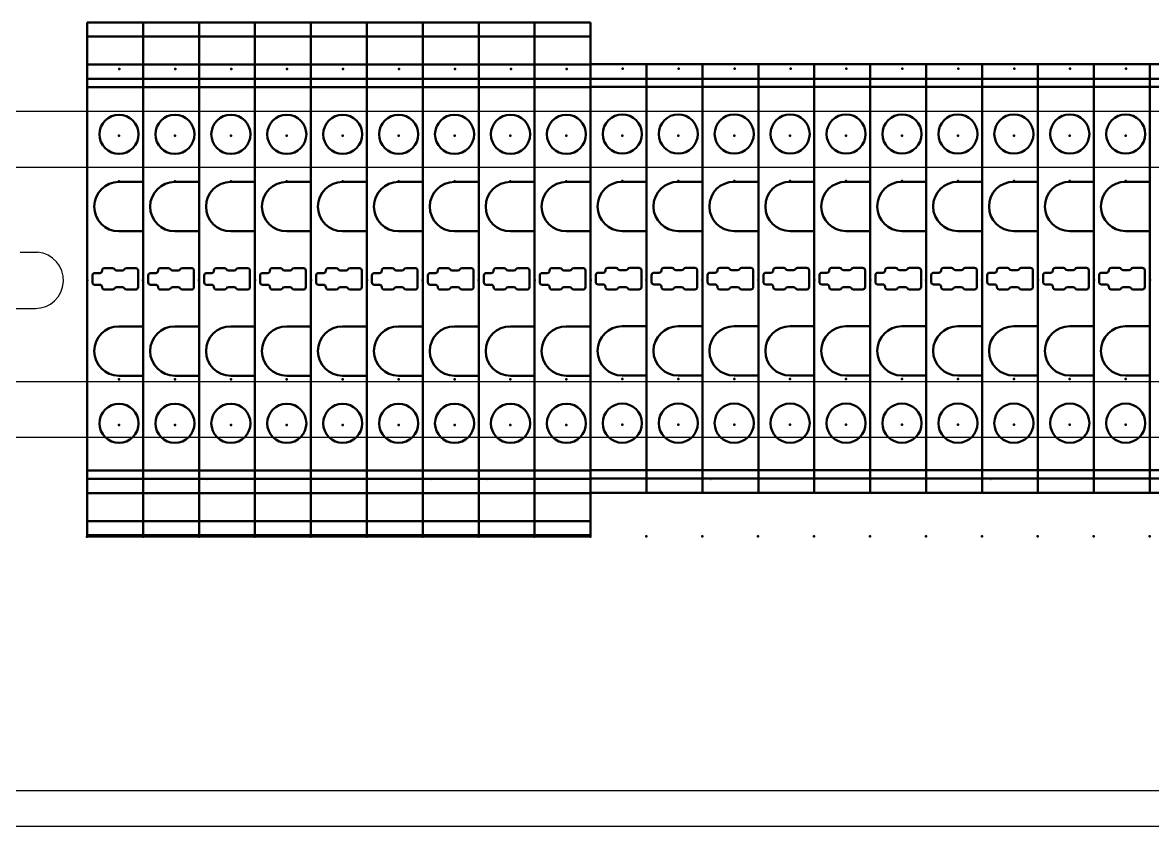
# Model space of a CAD drawing. Header units: millimetres. Extents: x -72 to 2978, y -1067 to 2817.
# Drawn here: x 1978.9 to 2100.1, y 1790.1 to 1876.3 of the extents above; entities that cross this region are included whole.
import ezdxf

# ---------------------------------------------------------------- set-up
doc = ezdxf.new("R2010")
doc.units = ezdxf.units.MM
doc.linetypes.add('Dashed', pattern=[2, 1, -1])
for name, color, linetype, lineweight in [('2d ConnectionPoints', 7, 'Continuous', 50), ('AM_0', 7, 'Continuous', 50), ('AM_4', 3, 'Continuous', 25), ('AM_9', 6, 'Dashed', 25)]:
    doc.layers.add(name, color=color, linetype=linetype, lineweight=lineweight)

msp = doc.modelspace()

# ---------------------------------------------------------------- linework, layer by layer
at = {"color": 6, "linetype": 'ByBlock'}
for p, q in [((1974.38, 1866.83), (2212.33, 1866.83)), ((1974.38, 1860.83), (2212.36, 1860.83)), ((1978.64, 1851.7), (1980.52, 1851.7)), ((1977.25, 1845.67), (1980.3, 1845.67)), ((1974.38, 1837.83), (2212.36, 1837.83)), ((2212.36, 1831.83), (1974.38, 1831.83))]:
    msp.add_line(p, q, dxfattribs=at)
at = {"color": 30, "true_color": 0xf8991e}
msp.add_line((2214.07, 1793.89), (1926.65, 1793.89), dxfattribs=at)
msp.add_line((2221.35, 1790.08), (1912.36, 1790.08))
at = {"color": 6, "linetype": 'ByBlock'}
msp.add_arc((1980.27, 1848.69), 3.02, 269.4277, 85.4019, dxfattribs=at)
at = {"layer": '2d ConnectionPoints'}
for p in [(1989.29, 1871.38), (1989.29, 1871.38), (1995.29, 1871.38), (1995.29, 1871.38), (2001.29, 1871.38), (2001.29, 1871.38), (2007.29, 1871.38), (2007.29, 1871.38), (2019.29, 1871.38), (2019.29, 1871.38), (2025.29, 1871.38), (2025.29, 1871.38), (2031.29, 1871.38), (2031.29, 1871.38), (2043.29, 1871.41), (2043.29, 1871.41), (2049.29, 1871.41), (2049.29, 1871.41), (2055.29, 1871.41), (2055.29, 1871.41), (2061.29, 1871.41), (2061.29, 1871.41), (2067.29, 1871.41), (2067.29, 1871.41), (2073.29, 1871.41), (2073.29, 1871.41), (2079.29, 1871.41), (2079.29, 1871.41), (2085.29, 1871.41), (2085.29, 1871.41), (2091.29, 1871.41), (2091.29, 1871.41), (2097.29, 1871.41), (2097.29, 1871.41), (1989.25, 1864.2), (1989.25, 1864.2), (1995.25, 1864.2), (1995.25, 1864.2), (2001.25, 1864.2), (2001.25, 1864.2), (2007.25, 1864.2), (2007.25, 1864.2), (2019.25, 1864.2), (2019.25, 1864.2), (2025.25, 1864.2), (2025.25, 1864.2), (2031.25, 1864.2), (2031.25, 1864.2), (2043.25, 1864.23), (2043.25, 1864.23), (2049.25, 1864.23), (2049.25, 1864.23), (2055.25, 1864.23), (2055.25, 1864.23), (2061.25, 1864.23), (2061.25, 1864.23), (2067.25, 1864.23), (2067.25, 1864.23), (2073.25, 1864.23), (2073.25, 1864.23), (2079.25, 1864.23), (2079.25, 1864.23), (2085.25, 1864.23), (2085.25, 1864.23), (2091.25, 1864.23), (2091.25, 1864.23), (2097.25, 1864.23), (2097.25, 1864.23), (1989.25, 1859.31), (1995.25, 1859.31), (2001.25, 1859.31), (2007.25, 1859.31), (2019.25, 1859.31), (2025.25, 1859.31), (2031.25, 1859.31), (2043.25, 1859.34), (2049.25, 1859.34), (2055.25, 1859.34), (2061.25, 1859.34), (2067.25, 1859.34), (2073.25, 1859.34), (2079.25, 1859.34), (2085.25, 1859.34), (2091.25, 1859.34), (2097.25, 1859.34), (1985.84, 1848.69), (1985.84, 1848.69), (1991.84, 1848.71), (1991.84, 1848.71), (1991.84, 1848.69), (1991.84, 1848.69), (1997.84, 1848.71), (1997.84, 1848.71), (1997.84, 1848.69), (1997.84, 1848.69), (2003.84, 1848.71), (2003.84, 1848.71), (2003.84, 1848.69), (2003.84, 1848.69), (2015.84, 1848.69), (2015.84, 1848.69), (2021.84, 1848.71), (2021.84, 1848.71), (2021.84, 1848.69), (2021.84, 1848.69), (2021.84, 1848.69), (2021.84, 1848.69), (2027.84, 1848.71), (2027.84, 1848.71), (2027.84, 1848.69), (2027.84, 1848.69), (2027.84, 1848.69), (2027.84, 1848.69), (2039.84, 1848.71), (2039.84, 1848.71), (2045.84, 1848.74), (2045.84, 1848.74), (2045.84, 1848.71), (2045.84, 1848.71), (2051.84, 1848.74), (2051.84, 1848.74), (2051.84, 1848.71), (2051.84, 1848.71), (2057.84, 1848.74), (2057.84, 1848.74), (2057.84, 1848.71), (2057.84, 1848.71), (2063.84, 1848.74), (2063.84, 1848.74), (2063.84, 1848.71), (2063.84, 1848.71), (2069.84, 1848.74), (2069.84, 1848.74), (2069.84, 1848.71), (2069.84, 1848.71), (2075.84, 1848.74), (2075.84, 1848.74), (2075.84, 1848.71), (2075.84, 1848.71), (2081.84, 1848.74), (2081.84, 1848.74), (2081.84, 1848.71), (2081.84, 1848.71), (2087.84, 1848.74), (2087.84, 1848.74), (2087.84, 1848.71), (2087.84, 1848.71), (2093.84, 1848.74), (2093.84, 1848.74), (2093.84, 1848.71), (2093.84, 1848.71), (2099.84, 1848.74), (2099.84, 1848.74), (2099.84, 1848.71), (2099.84, 1848.71), (1989.25, 1838.07), (1995.25, 1838.07), (2001.25, 1838.07), (2007.25, 1838.07), (2019.25, 1838.07), (2025.25, 1838.07), (2031.25, 1838.07), (2043.25, 1838.09), (2049.25, 1838.09), (2055.25, 1838.09), (2061.25, 1838.09), (2067.25, 1838.09), (2073.25, 1838.09), (2079.25, 1838.09), (2085.25, 1838.09), (2091.25, 1838.09), (2097.25, 1838.09), (1989.25, 1833.18), (1989.25, 1833.18), (1995.25, 1833.18), (1995.25, 1833.18), (2001.25, 1833.18), (2001.25, 1833.18), (2007.25, 1833.18), (2007.25, 1833.18), (2019.25, 1833.18), (2019.25, 1833.18), (2025.25, 1833.18), (2025.25, 1833.18), (2031.25, 1833.18), (2031.25, 1833.18), (2043.25, 1833.2), (2043.25, 1833.2), (2049.25, 1833.2), (2049.25, 1833.2), (2055.25, 1833.2), (2055.25, 1833.2), (2061.25, 1833.2), (2061.25, 1833.2), (2067.25, 1833.2), (2067.25, 1833.2), (2073.25, 1833.2), (2073.25, 1833.2), (2079.25, 1833.2), (2079.25, 1833.2), (2085.25, 1833.2), (2085.25, 1833.2), (2091.25, 1833.2), (2091.25, 1833.2), (2097.25, 1833.2), (2097.25, 1833.2), (1985.82, 1821.19), (1991.82, 1821.19), (1997.82, 1821.19), (2003.82, 1821.19), (2015.82, 1821.19), (2021.82, 1821.19), (2021.82, 1821.19), (2027.82, 1821.19), (2027.82, 1821.19), (2039.82, 1821.21), (2045.82, 1821.21), (2051.82, 1821.21), (2057.82, 1821.21), (2063.82, 1821.21), (2069.82, 1821.21), (2075.82, 1821.21), (2081.82, 1821.21), (2087.82, 1821.21), (2093.82, 1821.21), (2099.82, 1821.21)]:
    msp.add_point(p, dxfattribs=at)
at = {"layer": '2d ConnectionPoints', "color": 3}
for p in [(2013.29, 1871.38), (2013.29, 1871.38), (2037.29, 1871.38), (2037.29, 1871.38), (2013.25, 1864.2), (2013.25, 1864.2), (2037.25, 1864.2), (2037.25, 1864.2), (2013.25, 1859.31), (2037.25, 1859.31), (2009.84, 1848.71), (2009.84, 1848.71), (2009.84, 1848.71), (2009.84, 1848.71), (2009.84, 1848.69), (2009.84, 1848.69), (2015.84, 1848.71), (2015.84, 1848.71), (2033.84, 1848.71), (2033.84, 1848.71), (2033.84, 1848.69), (2033.84, 1848.69), (2033.84, 1848.69), (2033.84, 1848.69), (2039.84, 1848.71), (2039.84, 1848.71), (2039.84, 1848.69), (2039.84, 1848.69), (2013.25, 1838.07), (2037.25, 1838.07), (2013.25, 1833.18), (2013.25, 1833.18), (2037.25, 1833.18), (2037.25, 1833.18), (2009.82, 1821.19), (2033.82, 1821.19), (2033.82, 1821.19), (2039.82, 1821.19)]:
    msp.add_point(p, dxfattribs=at)
at = {"layer": 'AM_0'}
for p, q in [((1985.84, 1876.35), (1991.84, 1876.35)), ((1985.84, 1876.35), (1985.84, 1821.19)), ((1991.84, 1876.35), (1991.84, 1821.19)), ((1991.84, 1876.35), (1997.84, 1876.35)), ((1991.84, 1876.35), (1991.84, 1821.19)), ((1997.84, 1876.35), (1997.84, 1821.19)), ((1997.84, 1876.35), (2003.84, 1876.35)), ((1997.84, 1876.35), (1997.84, 1821.19)), ((2003.84, 1876.35), (2003.84, 1821.19)), ((2003.84, 1876.35), (2009.84, 1876.35)), ((2003.84, 1876.35), (2003.84, 1821.19)), ((2015.84, 1876.35), (2021.84, 1876.35)), ((2015.84, 1876.35), (2015.84, 1821.19)), ((2021.84, 1876.35), (2021.84, 1821.19)), ((2021.84, 1876.35), (2021.84, 1821.19)), ((2021.84, 1876.35), (2027.84, 1876.35)), ((2021.84, 1876.35), (2021.84, 1821.19)), ((2027.84, 1876.35), (2027.84, 1821.19)), ((2027.84, 1876.35), (2027.84, 1821.19)), ((2027.84, 1876.35), (2033.84, 1876.35)), ((2027.84, 1876.35), (2027.84, 1821.19)), ((1991.84, 1874.85), (1985.84, 1874.85)), ((1997.84, 1874.85), (1991.84, 1874.85)), ((2003.84, 1874.85), (1997.84, 1874.85)), ((2009.84, 1874.85), (2003.84, 1874.85)), ((2021.84, 1874.85), (2015.84, 1874.85)), ((2027.84, 1874.85), (2021.84, 1874.85)), ((2033.84, 1874.85), (2027.84, 1874.85)), ((1991.84, 1871.84), (1985.84, 1871.84)), ((1997.84, 1871.84), (1991.84, 1871.84)), ((2003.84, 1871.84), (1997.84, 1871.84)), ((2009.84, 1871.84), (2003.84, 1871.84)), ((2021.84, 1871.84), (2015.84, 1871.84)), ((2027.84, 1871.84), (2021.84, 1871.84)), ((2033.84, 1871.84), (2027.84, 1871.84)), ((2045.84, 1871.87), (2039.84, 1871.87)), ((2039.84, 1871.87), (2039.84, 1825.88)), ((2045.84, 1871.87), (2045.84, 1825.88)), ((2051.84, 1871.87), (2045.84, 1871.87)), ((2045.84, 1871.87), (2045.84, 1825.88)), ((2051.84, 1871.87), (2051.84, 1825.88)), ((2057.84, 1871.87), (2051.84, 1871.87)), ((2051.84, 1871.87), (2051.84, 1825.88)), ((2057.84, 1871.87), (2057.84, 1825.88)), ((2063.84, 1871.87), (2057.84, 1871.87)), ((2057.84, 1871.87), (2057.84, 1825.88)), ((2063.84, 1871.87), (2063.84, 1825.88)), ((2069.84, 1871.87), (2063.84, 1871.87)), ((2063.84, 1871.87), (2063.84, 1825.88)), ((2069.84, 1871.87), (2069.84, 1825.88)), ((2075.84, 1871.87), (2069.84, 1871.87)), ((2069.84, 1871.87), (2069.84, 1825.88)), ((2075.84, 1871.87), (2075.84, 1825.88)), ((2081.84, 1871.87), (2075.84, 1871.87)), ((2075.84, 1871.87), (2075.84, 1825.88)), ((2081.84, 1871.87), (2081.84, 1825.88)), ((2087.84, 1871.87), (2081.84, 1871.87)), ((2081.84, 1871.87), (2081.84, 1825.88)), ((2087.84, 1871.87), (2087.84, 1825.88)), ((2093.84, 1871.87), (2087.84, 1871.87)), ((2087.84, 1871.87), (2087.84, 1825.88)), ((2093.84, 1871.87), (2093.84, 1825.88)), ((2099.84, 1871.87), (2093.84, 1871.87)), ((2093.84, 1871.87), (2093.84, 1825.88)), ((2099.84, 1871.87), (2099.84, 1825.88)), ((2105.84, 1871.87), (2099.84, 1871.87)), ((2099.84, 1871.87), (2099.84, 1825.88)), ((1991.84, 1870.3), (1985.84, 1870.3)), ((1997.84, 1870.3), (1991.84, 1870.3)), ((2003.84, 1870.3), (1997.84, 1870.3)), ((2009.84, 1870.3), (2003.84, 1870.3)), ((2021.84, 1870.3), (2015.84, 1870.3)), ((2027.84, 1870.3), (2021.84, 1870.3)), ((2033.84, 1870.3), (2027.84, 1870.3)), ((2045.84, 1870.33), (2039.84, 1870.33)), ((2051.84, 1870.33), (2045.84, 1870.33)), ((2057.84, 1870.33), (2051.84, 1870.33)), ((2063.84, 1870.33), (2057.84, 1870.33)), ((2069.84, 1870.33), (2063.84, 1870.33)), ((2075.84, 1870.33), (2069.84, 1870.33)), ((2081.84, 1870.33), (2075.84, 1870.33)), ((2087.84, 1870.33), (2081.84, 1870.33)), ((2093.84, 1870.33), (2087.84, 1870.33)), ((2099.84, 1870.33), (2093.84, 1870.33)), ((2105.84, 1870.33), (2099.84, 1870.33)), ((1991.84, 1869.42), (1985.84, 1869.42)), ((1997.84, 1869.42), (1991.84, 1869.42)), ((2003.84, 1869.42), (1997.84, 1869.42)), ((2009.84, 1869.42), (2003.84, 1869.42)), ((2021.84, 1869.42), (2015.84, 1869.42)), ((2027.84, 1869.42), (2021.84, 1869.42)), ((2033.84, 1869.42), (2027.84, 1869.42)), ((2045.84, 1869.45), (2039.84, 1869.45)), ((2051.84, 1869.45), (2045.84, 1869.45)), ((2057.84, 1869.45), (2051.84, 1869.45)), ((2063.84, 1869.45), (2057.84, 1869.45)), ((2069.84, 1869.45), (2063.84, 1869.45)), ((2075.84, 1869.45), (2069.84, 1869.45)), ((2081.84, 1869.45), (2075.84, 1869.45)), ((2087.84, 1869.45), (2081.84, 1869.45)), ((2093.84, 1869.45), (2087.84, 1869.45)), ((2099.84, 1869.45), (2093.84, 1869.45)), ((2105.84, 1869.45), (2099.84, 1869.45)), ((1991.84, 1859.25), (1989.24, 1859.25)), ((1997.84, 1859.25), (1995.24, 1859.25)), ((2003.84, 1859.25), (2001.24, 1859.25)), ((2009.84, 1859.25), (2007.24, 1859.25)), ((2021.84, 1859.25), (2019.24, 1859.25)), ((2027.84, 1859.25), (2025.24, 1859.25)), ((2033.84, 1859.25), (2031.24, 1859.25)), ((2045.84, 1859.27), (2043.24, 1859.27)), ((2051.84, 1859.27), (2049.24, 1859.27)), ((2057.84, 1859.27), (2055.24, 1859.27)), ((2063.84, 1859.27), (2061.24, 1859.27)), ((2069.84, 1859.27), (2067.24, 1859.27)), ((2075.84, 1859.27), (2073.24, 1859.27)), ((2081.84, 1859.27), (2079.24, 1859.27)), ((2087.84, 1859.27), (2085.24, 1859.27)), ((2093.84, 1859.27), (2091.24, 1859.27)), ((2099.84, 1859.27), (2097.24, 1859.27)), ((1991.84, 1853.95), (1989.24, 1853.95)), ((1997.84, 1853.95), (1995.24, 1853.95)), ((2003.84, 1853.95), (2001.24, 1853.95)), ((2009.84, 1853.95), (2007.24, 1853.95)), ((2021.84, 1853.95), (2019.24, 1853.95)), ((2027.84, 1853.95), (2025.24, 1853.95)), ((2033.84, 1853.95), (2031.24, 1853.95)), ((2045.84, 1853.97), (2043.24, 1853.97)), ((2051.84, 1853.97), (2049.24, 1853.97)), ((2057.84, 1853.97), (2055.24, 1853.97)), ((2063.84, 1853.97), (2061.24, 1853.97)), ((2069.84, 1853.97), (2067.24, 1853.97)), ((2075.84, 1853.97), (2073.24, 1853.97)), ((2081.84, 1853.97), (2079.24, 1853.97)), ((2087.84, 1853.97), (2085.24, 1853.97)), ((2093.84, 1853.97), (2091.24, 1853.97)), ((2099.84, 1853.97), (2097.24, 1853.97)), ((1987.44, 1849.75), (1987.44, 1849.72)), ((1988.56, 1850), (1987.69, 1850)), ((1989.61, 1849.75), (1988.99, 1849.75)), ((1991.04, 1850), (1990.04, 1850)), ((1991.29, 1847.95), (1991.29, 1849.75)), ((1993.44, 1849.75), (1993.44, 1849.72)), ((1994.56, 1850), (1993.69, 1850)), ((1995.61, 1849.75), (1994.99, 1849.75)), ((1997.04, 1850), (1996.04, 1850)), ((1997.29, 1847.95), (1997.29, 1849.75)), ((1999.44, 1849.75), (1999.44, 1849.72)), ((2000.56, 1850), (1999.69, 1850)), ((2001.61, 1849.75), (2000.99, 1849.75)), ((2003.04, 1850), (2002.04, 1850)), ((2003.29, 1847.95), (2003.29, 1849.75)), ((2005.44, 1849.75), (2005.44, 1849.72)), ((2006.56, 1850), (2005.69, 1850)), ((2007.61, 1849.75), (2006.99, 1849.75)), ((2009.04, 1850), (2008.04, 1850)), ((2009.29, 1847.95), (2009.29, 1849.75)), ((2009.29, 1847.95), (2009.29, 1849.75)), ((2017.44, 1849.75), (2017.44, 1849.72)), ((2018.56, 1850), (2017.69, 1850)), ((2019.61, 1849.75), (2018.99, 1849.75)), ((2021.04, 1850), (2020.04, 1850)), ((2021.29, 1847.95), (2021.29, 1849.75)), ((2023.44, 1849.75), (2023.44, 1849.72)), ((2024.56, 1850), (2023.69, 1850)), ((2025.61, 1849.75), (2024.99, 1849.75)), ((2027.04, 1850), (2026.04, 1850)), ((2027.29, 1847.95), (2027.29, 1849.75)), ((2029.44, 1849.75), (2029.44, 1849.72)), ((2030.56, 1850), (2029.69, 1850)), ((2031.61, 1849.75), (2030.99, 1849.75)), ((2033.04, 1850), (2032.04, 1850)), ((2033.29, 1847.95), (2033.29, 1849.75)), ((2041.44, 1849.77), (2041.44, 1849.75)), ((2042.56, 1850.02), (2041.69, 1850.02)), ((2043.61, 1849.77), (2042.99, 1849.77)), ((2045.04, 1850.02), (2044.04, 1850.02)), ((2045.29, 1847.97), (2045.29, 1849.77)), ((2047.44, 1849.77), (2047.44, 1849.75)), ((2048.56, 1850.02), (2047.69, 1850.02)), ((2049.61, 1849.77), (2048.99, 1849.77)), ((2051.04, 1850.02), (2050.04, 1850.02)), ((2051.29, 1847.97), (2051.29, 1849.77)), ((2053.44, 1849.77), (2053.44, 1849.75)), ((2054.56, 1850.02), (2053.69, 1850.02)), ((2055.61, 1849.77), (2054.99, 1849.77)), ((2057.04, 1850.02), (2056.04, 1850.02)), ((2057.29, 1847.97), (2057.29, 1849.77)), ((2059.44, 1849.77), (2059.44, 1849.75)), ((2060.56, 1850.02), (2059.69, 1850.02)), ((2061.61, 1849.77), (2060.99, 1849.77)), ((2063.04, 1850.02), (2062.04, 1850.02)), ((2063.29, 1847.97), (2063.29, 1849.77)), ((2065.44, 1849.77), (2065.44, 1849.75)), ((2066.56, 1850.02), (2065.69, 1850.02)), ((2067.61, 1849.77), (2066.99, 1849.77)), ((2069.04, 1850.02), (2068.04, 1850.02)), ((2069.29, 1847.97), (2069.29, 1849.77)), ((2071.44, 1849.77), (2071.44, 1849.75)), ((2072.56, 1850.02), (2071.69, 1850.02)), ((2073.61, 1849.77), (2072.99, 1849.77)), ((2075.04, 1850.02), (2074.04, 1850.02)), ((2075.29, 1847.97), (2075.29, 1849.77)), ((2077.44, 1849.77), (2077.44, 1849.75)), ((2078.56, 1850.02), (2077.69, 1850.02)), ((2079.61, 1849.77), (2078.99, 1849.77)), ((2081.04, 1850.02), (2080.04, 1850.02)), ((2081.29, 1847.97), (2081.29, 1849.77)), ((2083.44, 1849.77), (2083.44, 1849.75)), ((2084.56, 1850.02), (2083.69, 1850.02)), ((2085.61, 1849.77), (2084.99, 1849.77)), ((2087.04, 1850.02), (2086.04, 1850.02)), ((2087.29, 1847.97), (2087.29, 1849.77)), ((2089.44, 1849.77), (2089.44, 1849.75)), ((2090.56, 1850.02), (2089.69, 1850.02)), ((2091.61, 1849.77), (2090.99, 1849.77)), ((2093.04, 1850.02), (2092.04, 1850.02)), ((2093.29, 1847.97), (2093.29, 1849.77)), ((2095.44, 1849.77), (2095.44, 1849.75)), ((2096.56, 1850.02), (2095.69, 1850.02)), ((2097.61, 1849.77), (2096.99, 1849.77)), ((2099.04, 1850.02), (2098.04, 1850.02)), ((2099.29, 1847.97), (2099.29, 1849.77)), ((1986.39, 1848.47), (1986.39, 1849.22)), ((1987.19, 1849.47), (1986.64, 1849.47)), ((1992.39, 1848.47), (1992.39, 1849.22)), ((1993.19, 1849.47), (1992.64, 1849.47)), ((1998.39, 1848.47), (1998.39, 1849.22)), ((1999.19, 1849.47), (1998.64, 1849.47)), ((2004.39, 1848.47), (2004.39, 1849.22)), ((2005.19, 1849.47), (2004.64, 1849.47)), ((2016.39, 1848.47), (2016.39, 1849.22)), ((2017.19, 1849.47), (2016.64, 1849.47)), ((2022.39, 1848.47), (2022.39, 1849.22)), ((2023.19, 1849.47), (2022.64, 1849.47)), ((2028.39, 1848.47), (2028.39, 1849.22)), ((2029.19, 1849.47), (2028.64, 1849.47)), ((2040.39, 1848.5), (2040.39, 1849.25)), ((2041.19, 1849.5), (2040.64, 1849.5)), ((2046.39, 1848.5), (2046.39, 1849.25)), ((2047.19, 1849.5), (2046.64, 1849.5)), ((2052.39, 1848.5), (2052.39, 1849.25)), ((2053.19, 1849.5), (2052.64, 1849.5)), ((2058.39, 1848.5), (2058.39, 1849.25)), ((2059.19, 1849.5), (2058.64, 1849.5)), ((2064.39, 1848.5), (2064.39, 1849.25)), ((2065.19, 1849.5), (2064.64, 1849.5)), ((2070.39, 1848.5), (2070.39, 1849.25)), ((2071.19, 1849.5), (2070.64, 1849.5)), ((2076.39, 1848.5), (2076.39, 1849.25)), ((2077.19, 1849.5), (2076.64, 1849.5)), ((2082.39, 1848.5), (2082.39, 1849.25)), ((2083.19, 1849.5), (2082.64, 1849.5)), ((2088.39, 1848.5), (2088.39, 1849.25)), ((2089.19, 1849.5), (2088.64, 1849.5)), ((2094.39, 1848.5), (2094.39, 1849.25)), ((2095.19, 1849.5), (2094.64, 1849.5)), ((1987.19, 1848.22), (1986.64, 1848.22)), ((1987.44, 1847.95), (1987.44, 1847.97)), ((1988.56, 1847.7), (1987.69, 1847.7)), ((1989.61, 1847.95), (1988.99, 1847.95)), ((1991.04, 1847.7), (1990.04, 1847.7)), ((1993.19, 1848.22), (1992.64, 1848.22)), ((1993.44, 1847.95), (1993.44, 1847.97)), ((1994.56, 1847.7), (1993.69, 1847.7)), ((1995.61, 1847.95), (1994.99, 1847.95)), ((1997.04, 1847.7), (1996.04, 1847.7)), ((1999.19, 1848.22), (1998.64, 1848.22)), ((1999.44, 1847.95), (1999.44, 1847.97)), ((2000.56, 1847.7), (1999.69, 1847.7)), ((2001.61, 1847.95), (2000.99, 1847.95)), ((2003.04, 1847.7), (2002.04, 1847.7)), ((2005.19, 1848.22), (2004.64, 1848.22)), ((2005.44, 1847.95), (2005.44, 1847.97)), ((2006.56, 1847.7), (2005.69, 1847.7)), ((2007.61, 1847.95), (2006.99, 1847.95)), ((2009.04, 1847.7), (2008.04, 1847.7)), ((2017.19, 1848.22), (2016.64, 1848.22)), ((2017.44, 1847.95), (2017.44, 1847.97)), ((2018.56, 1847.7), (2017.69, 1847.7)), ((2019.61, 1847.95), (2018.99, 1847.95)), ((2021.04, 1847.7), (2020.04, 1847.7)), ((2023.19, 1848.22), (2022.64, 1848.22)), ((2023.44, 1847.95), (2023.44, 1847.97)), ((2024.56, 1847.7), (2023.69, 1847.7)), ((2025.61, 1847.95), (2024.99, 1847.95)), ((2027.04, 1847.7), (2026.04, 1847.7)), ((2029.19, 1848.22), (2028.64, 1848.22)), ((2029.44, 1847.95), (2029.44, 1847.97)), ((2030.56, 1847.7), (2029.69, 1847.7)), ((2031.61, 1847.95), (2030.99, 1847.95)), ((2033.04, 1847.7), (2032.04, 1847.7)), ((2041.19, 1848.25), (2040.64, 1848.25)), ((2041.44, 1847.97), (2041.44, 1848)), ((2042.56, 1847.72), (2041.69, 1847.72)), ((2043.61, 1847.97), (2042.99, 1847.97)), ((2045.04, 1847.72), (2044.04, 1847.72)), ((2047.19, 1848.25), (2046.64, 1848.25)), ((2047.44, 1847.97), (2047.44, 1848)), ((2048.56, 1847.72), (2047.69, 1847.72)), ((2049.61, 1847.97), (2048.99, 1847.97)), ((2051.04, 1847.72), (2050.04, 1847.72)), ((2053.19, 1848.25), (2052.64, 1848.25)), ((2053.44, 1847.97), (2053.44, 1848)), ((2054.56, 1847.72), (2053.69, 1847.72)), ((2055.61, 1847.97), (2054.99, 1847.97)), ((2057.04, 1847.72), (2056.04, 1847.72)), ((2059.19, 1848.25), (2058.64, 1848.25)), ((2059.44, 1847.97), (2059.44, 1848)), ((2060.56, 1847.72), (2059.69, 1847.72)), ((2061.61, 1847.97), (2060.99, 1847.97)), ((2063.04, 1847.72), (2062.04, 1847.72)), ((2065.19, 1848.25), (2064.64, 1848.25)), ((2065.44, 1847.97), (2065.44, 1848)), ((2066.56, 1847.72), (2065.69, 1847.72)), ((2067.61, 1847.97), (2066.99, 1847.97)), ((2069.04, 1847.72), (2068.04, 1847.72)), ((2071.19, 1848.25), (2070.64, 1848.25)), ((2071.44, 1847.97), (2071.44, 1848)), ((2072.56, 1847.72), (2071.69, 1847.72)), ((2073.61, 1847.97), (2072.99, 1847.97)), ((2075.04, 1847.72), (2074.04, 1847.72)), ((2077.19, 1848.25), (2076.64, 1848.25)), ((2077.44, 1847.97), (2077.44, 1848)), ((2078.56, 1847.72), (2077.69, 1847.72)), ((2079.61, 1847.97), (2078.99, 1847.97)), ((2081.04, 1847.72), (2080.04, 1847.72)), ((2083.19, 1848.25), (2082.64, 1848.25)), ((2083.44, 1847.97), (2083.44, 1848)), ((2084.56, 1847.72), (2083.69, 1847.72)), ((2085.61, 1847.97), (2084.99, 1847.97)), ((2087.04, 1847.72), (2086.04, 1847.72)), ((2089.19, 1848.25), (2088.64, 1848.25)), ((2089.44, 1847.97), (2089.44, 1848)), ((2090.56, 1847.72), (2089.69, 1847.72)), ((2091.61, 1847.97), (2090.99, 1847.97)), ((2093.04, 1847.72), (2092.04, 1847.72)), ((2095.19, 1848.25), (2094.64, 1848.25)), ((2095.44, 1847.97), (2095.44, 1848)), ((2096.56, 1847.72), (2095.69, 1847.72)), ((2097.61, 1847.97), (2096.99, 1847.97)), ((2099.04, 1847.72), (2098.04, 1847.72)), ((1991.84, 1843.75), (1989.24, 1843.75)), ((1997.84, 1843.75), (1995.24, 1843.75)), ((2003.84, 1843.75), (2001.24, 1843.75)), ((2009.84, 1843.75), (2007.24, 1843.75)), ((2021.84, 1843.75), (2019.24, 1843.75)), ((2027.84, 1843.75), (2025.24, 1843.75)), ((2033.84, 1843.75), (2031.24, 1843.75)), ((2045.84, 1843.77), (2043.24, 1843.77)), ((2051.84, 1843.77), (2049.24, 1843.77)), ((2057.84, 1843.77), (2055.24, 1843.77)), ((2063.84, 1843.77), (2061.24, 1843.77)), ((2069.84, 1843.77), (2067.24, 1843.77)), ((2075.84, 1843.77), (2073.24, 1843.77)), ((2081.84, 1843.77), (2079.24, 1843.77)), ((2087.84, 1843.77), (2085.24, 1843.77)), ((2093.84, 1843.77), (2091.24, 1843.77)), ((2099.84, 1843.77), (2097.24, 1843.77)), ((1991.84, 1838.45), (1989.24, 1838.45)), ((1997.84, 1838.45), (1995.24, 1838.45)), ((2003.84, 1838.45), (2001.24, 1838.45)), ((2009.84, 1838.45), (2007.24, 1838.45)), ((2021.84, 1838.45), (2019.24, 1838.45)), ((2027.84, 1838.45), (2025.24, 1838.45)), ((2033.84, 1838.45), (2031.24, 1838.45)), ((2045.84, 1838.47), (2043.24, 1838.47)), ((2051.84, 1838.47), (2049.24, 1838.47)), ((2057.84, 1838.47), (2055.24, 1838.47)), ((2063.84, 1838.47), (2061.24, 1838.47)), ((2069.84, 1838.47), (2067.24, 1838.47)), ((2075.84, 1838.47), (2073.24, 1838.47)), ((2081.84, 1838.47), (2079.24, 1838.47)), ((2087.84, 1838.47), (2085.24, 1838.47)), ((2093.84, 1838.47), (2091.24, 1838.47)), ((2099.84, 1838.47), (2097.24, 1838.47)), ((1985.84, 1828.28), (1991.84, 1828.28)), ((1991.84, 1828.28), (1997.84, 1828.28)), ((1997.84, 1828.28), (2003.84, 1828.28)), ((2003.84, 1828.28), (2009.84, 1828.28)), ((2015.84, 1828.28), (2021.84, 1828.28)), ((2021.84, 1828.28), (2027.84, 1828.28)), ((2027.84, 1828.28), (2033.84, 1828.28)), ((2039.84, 1828.3), (2045.84, 1828.3)), ((2045.84, 1828.3), (2051.84, 1828.3)), ((2051.84, 1828.3), (2057.84, 1828.3)), ((2057.84, 1828.3), (2063.84, 1828.3)), ((2063.84, 1828.3), (2069.84, 1828.3)), ((2069.84, 1828.3), (2075.84, 1828.3)), ((2075.84, 1828.3), (2081.84, 1828.3)), ((2081.84, 1828.3), (2087.84, 1828.3)), ((2087.84, 1828.3), (2093.84, 1828.3)), ((2093.84, 1828.3), (2099.84, 1828.3)), ((2099.84, 1828.3), (2105.84, 1828.3)), ((1985.84, 1827.4), (1991.84, 1827.4)), ((1991.84, 1827.4), (1997.84, 1827.4)), ((1997.84, 1827.4), (2003.84, 1827.4)), ((2003.84, 1827.4), (2009.84, 1827.4)), ((2015.84, 1827.4), (2021.84, 1827.4)), ((2021.84, 1827.4), (2027.84, 1827.4)), ((2027.84, 1827.4), (2033.84, 1827.4)), ((2039.84, 1827.42), (2045.84, 1827.42)), ((2045.84, 1827.42), (2051.84, 1827.42)), ((2051.84, 1827.42), (2057.84, 1827.42)), ((2057.84, 1827.42), (2063.84, 1827.42)), ((2063.84, 1827.42), (2069.84, 1827.42)), ((2069.84, 1827.42), (2075.84, 1827.42)), ((2075.84, 1827.42), (2081.84, 1827.42)), ((2081.84, 1827.42), (2087.84, 1827.42)), ((2087.84, 1827.42), (2093.84, 1827.42)), ((2093.84, 1827.42), (2099.84, 1827.42)), ((2099.84, 1827.42), (2105.84, 1827.42)), ((1985.84, 1825.86), (1991.84, 1825.86)), ((1991.84, 1825.86), (1997.84, 1825.86)), ((1997.84, 1825.86), (2003.84, 1825.86)), ((2003.84, 1825.86), (2009.84, 1825.86)), ((2015.84, 1825.86), (2021.84, 1825.86)), ((2021.84, 1825.86), (2027.84, 1825.86)), ((2027.84, 1825.86), (2033.84, 1825.86)), ((2039.84, 1825.88), (2045.84, 1825.88)), ((2045.84, 1825.88), (2051.84, 1825.88)), ((2051.84, 1825.88), (2057.84, 1825.88)), ((2057.84, 1825.88), (2063.84, 1825.88)), ((2063.84, 1825.88), (2069.84, 1825.88)), ((2069.84, 1825.88), (2075.84, 1825.88)), ((2075.84, 1825.88), (2081.84, 1825.88)), ((2081.84, 1825.88), (2087.84, 1825.88)), ((2087.84, 1825.88), (2093.84, 1825.88)), ((2093.84, 1825.88), (2099.84, 1825.88)), ((2099.84, 1825.88), (2105.84, 1825.88)), ((1985.84, 1822.85), (1991.84, 1822.85)), ((1991.84, 1822.85), (1997.84, 1822.85)), ((1997.84, 1822.85), (2003.84, 1822.85)), ((2003.84, 1822.85), (2009.84, 1822.85)), ((2015.84, 1822.85), (2021.84, 1822.85)), ((2021.84, 1822.85), (2027.84, 1822.85)), ((2027.84, 1822.85), (2033.84, 1822.85)), ((1985.84, 1821.35), (1991.84, 1821.35)), ((1985.84, 1821.19), (1991.84, 1821.19)), ((1991.84, 1821.35), (1997.84, 1821.35)), ((1991.84, 1821.19), (1997.84, 1821.19)), ((1997.84, 1821.35), (2003.84, 1821.35)), ((1997.84, 1821.19), (2003.84, 1821.19)), ((2003.84, 1821.35), (2009.84, 1821.35)), ((2003.84, 1821.19), (2009.84, 1821.19)), ((2015.84, 1821.35), (2021.84, 1821.35)), ((2015.84, 1821.19), (2021.84, 1821.19)), ((2021.84, 1821.35), (2027.84, 1821.35)), ((2021.84, 1821.19), (2027.84, 1821.19)), ((2027.84, 1821.35), (2033.84, 1821.35)), ((2027.84, 1821.19), (2033.84, 1821.19))]:
    msp.add_line(p, q, dxfattribs=at)
at = {"layer": 'AM_0', "color": 3}
for p, q in [((2009.84, 1876.35), (2009.84, 1821.19)), ((2009.84, 1876.35), (2009.84, 1821.19)), ((2009.84, 1876.35), (2015.84, 1876.35)), ((2009.84, 1876.35), (2009.84, 1821.19)), ((2015.84, 1876.35), (2015.84, 1821.19)), ((2033.84, 1876.35), (2033.84, 1821.19)), ((2033.84, 1876.35), (2033.84, 1821.19)), ((2033.84, 1876.35), (2039.84, 1876.35)), ((2033.84, 1876.35), (2033.84, 1821.19)), ((2039.84, 1876.35), (2039.84, 1821.19)), ((2039.84, 1876.35), (2039.84, 1821.19)), ((2015.84, 1874.85), (2009.84, 1874.85)), ((2039.84, 1874.85), (2033.84, 1874.85)), ((2015.84, 1871.84), (2009.84, 1871.84)), ((2039.84, 1871.84), (2033.84, 1871.84)), ((2015.84, 1870.3), (2009.84, 1870.3)), ((2039.84, 1870.3), (2033.84, 1870.3)), ((2015.84, 1869.42), (2009.84, 1869.42)), ((2039.84, 1869.42), (2033.84, 1869.42)), ((2015.84, 1859.25), (2013.24, 1859.25)), ((2039.84, 1859.25), (2037.24, 1859.25)), ((2015.84, 1853.95), (2013.24, 1853.95)), ((2039.84, 1853.95), (2037.24, 1853.95)), ((2011.44, 1849.75), (2011.44, 1849.72)), ((2012.56, 1850), (2011.69, 1850)), ((2013.61, 1849.75), (2012.99, 1849.75)), ((2015.04, 1850), (2014.04, 1850)), ((2015.29, 1847.95), (2015.29, 1849.75)), ((2035.44, 1849.75), (2035.44, 1849.72)), ((2036.56, 1850), (2035.69, 1850)), ((2037.61, 1849.75), (2036.99, 1849.75)), ((2039.04, 1850), (2038.04, 1850)), ((2039.29, 1847.95), (2039.29, 1849.75)), ((2010.39, 1848.47), (2010.39, 1849.22)), ((2011.19, 1849.47), (2010.64, 1849.47)), ((2034.39, 1848.47), (2034.39, 1849.22)), ((2035.19, 1849.47), (2034.64, 1849.47)), ((2011.19, 1848.22), (2010.64, 1848.22)), ((2011.44, 1847.95), (2011.44, 1847.97)), ((2012.56, 1847.7), (2011.69, 1847.7)), ((2013.61, 1847.95), (2012.99, 1847.95)), ((2015.04, 1847.7), (2014.04, 1847.7)), ((2035.19, 1848.22), (2034.64, 1848.22)), ((2035.44, 1847.95), (2035.44, 1847.97)), ((2036.56, 1847.7), (2035.69, 1847.7)), ((2037.61, 1847.95), (2036.99, 1847.95)), ((2039.04, 1847.7), (2038.04, 1847.7)), ((2015.84, 1843.75), (2013.24, 1843.75)), ((2039.84, 1843.75), (2037.24, 1843.75)), ((2015.84, 1838.45), (2013.24, 1838.45)), ((2039.84, 1838.45), (2037.24, 1838.45)), ((2009.84, 1828.28), (2015.84, 1828.28)), ((2033.84, 1828.28), (2039.84, 1828.28)), ((2009.84, 1827.4), (2015.84, 1827.4)), ((2033.84, 1827.4), (2039.84, 1827.4)), ((2009.84, 1825.86), (2015.84, 1825.86)), ((2033.84, 1825.86), (2039.84, 1825.86)), ((2009.84, 1822.85), (2015.84, 1822.85)), ((2033.84, 1822.85), (2039.84, 1822.85)), ((2009.84, 1821.35), (2015.84, 1821.35)), ((2009.84, 1821.19), (2015.84, 1821.19)), ((2033.84, 1821.35), (2039.84, 1821.35)), ((2033.84, 1821.19), (2039.84, 1821.19))]:
    msp.add_line(p, q, dxfattribs=at)
at = {"layer": 'AM_0'}
for centre in [(1989.25, 1864.36), (1995.25, 1864.36), (2001.25, 1864.36), (2007.25, 1864.36), (2019.25, 1864.36), (2025.25, 1864.36), (2031.25, 1864.36), (2043.25, 1864.39), (2049.25, 1864.39), (2055.25, 1864.39), (2061.25, 1864.39), (2067.25, 1864.39), (2073.25, 1864.39), (2079.25, 1864.39), (2085.25, 1864.39), (2091.25, 1864.39), (2097.25, 1864.39), (1989.25, 1833.34), (1995.25, 1833.34), (2001.25, 1833.34), (2007.25, 1833.34), (2019.25, 1833.34), (2025.25, 1833.34), (2031.25, 1833.34), (2043.25, 1833.36), (2049.25, 1833.36), (2055.25, 1833.36), (2061.25, 1833.36), (2067.25, 1833.36), (2073.25, 1833.36), (2079.25, 1833.36), (2085.25, 1833.36), (2091.25, 1833.36), (2097.25, 1833.36)]:
    msp.add_circle(centre, 2.1, dxfattribs=at)
at = {"layer": 'AM_0', "color": 3}
for centre in [(2013.25, 1864.36), (2037.25, 1864.36), (2013.25, 1833.34), (2037.25, 1833.34)]:
    msp.add_circle(centre, 2.1, dxfattribs=at)
at = {"layer": 'AM_0'}
for centre, radius, start, end in [((1989.24, 1856.6), 2.65, 90, 270), ((1995.24, 1856.6), 2.65, 90, 270), ((2001.24, 1856.6), 2.65, 90, 270), ((2007.24, 1856.6), 2.65, 90, 270), ((2019.24, 1856.6), 2.65, 90, 270), ((2025.24, 1856.6), 2.65, 90, 270), ((2031.24, 1856.6), 2.65, 90, 270), ((2043.24, 1856.62), 2.65, 90, 270), ((2049.24, 1856.62), 2.65, 90, 270), ((2055.24, 1856.62), 2.65, 90, 270), ((2061.24, 1856.62), 2.65, 90, 270), ((2067.24, 1856.62), 2.65, 90, 270), ((2073.24, 1856.62), 2.65, 90, 270), ((2079.24, 1856.62), 2.65, 90, 270), ((2085.24, 1856.62), 2.65, 90, 270), ((2091.24, 1856.62), 2.65, 90, 270), ((2097.24, 1856.62), 2.65, 90, 270), ((1987.19, 1849.72), 0.25, 270, 0), ((1987.69, 1849.75), 0.25, 90, 180), ((1988.56, 1849.75), 0.25, 30, 90), ((1988.99, 1850), 0.25, 210, 270), ((1989.61, 1850), 0.25, 270, 330), ((1990.04, 1849.75), 0.25, 90, 150), ((1991.04, 1849.75), 0.25, 0, 90), ((1993.19, 1849.72), 0.25, 270, 0), ((1993.69, 1849.75), 0.25, 90, 180), ((1994.56, 1849.75), 0.25, 30, 90), ((1994.99, 1850), 0.25, 210, 270), ((1995.61, 1850), 0.25, 270, 330), ((1996.04, 1849.75), 0.25, 90, 150), ((1997.04, 1849.75), 0.25, 0, 90), ((1999.19, 1849.72), 0.25, 270, 0), ((1999.69, 1849.75), 0.25, 90, 180), ((2000.56, 1849.75), 0.25, 30, 90), ((2000.99, 1850), 0.25, 210, 270), ((2001.61, 1850), 0.25, 270, 330), ((2002.04, 1849.75), 0.25, 90, 150), ((2003.04, 1849.75), 0.25, 0, 90), ((2005.19, 1849.72), 0.25, 270, 0), ((2005.69, 1849.75), 0.25, 90, 180), ((2006.56, 1849.75), 0.25, 30, 90), ((2006.99, 1850), 0.25, 210, 270), ((2007.61, 1850), 0.25, 270, 330), ((2008.04, 1849.75), 0.25, 90, 150), ((2009.04, 1849.75), 0.25, 0, 90), ((2017.19, 1849.72), 0.25, 270, 0), ((2017.69, 1849.75), 0.25, 90, 180), ((2018.56, 1849.75), 0.25, 30, 90), ((2018.99, 1850), 0.25, 210, 270), ((2019.61, 1850), 0.25, 270, 330), ((2020.04, 1849.75), 0.25, 90, 150), ((2021.04, 1849.75), 0.25, 0, 90), ((2023.19, 1849.72), 0.25, 270, 0), ((2023.69, 1849.75), 0.25, 90, 180), ((2024.56, 1849.75), 0.25, 30, 90), ((2024.99, 1850), 0.25, 210, 270), ((2025.61, 1850), 0.25, 270, 330), ((2026.04, 1849.75), 0.25, 90, 150), ((2027.04, 1849.75), 0.25, 0, 90), ((2029.19, 1849.72), 0.25, 270, 0), ((2029.69, 1849.75), 0.25, 90, 180), ((2030.56, 1849.75), 0.25, 30, 90), ((2030.99, 1850), 0.25, 210, 270), ((2031.61, 1850), 0.25, 270, 330), ((2032.04, 1849.75), 0.25, 90, 150), ((2033.04, 1849.75), 0.25, 0, 90), ((2041.19, 1849.75), 0.25, 270, 0), ((2041.69, 1849.77), 0.25, 90, 180), ((2042.56, 1849.77), 0.25, 30, 90), ((2042.99, 1850.02), 0.25, 210, 270), ((2043.61, 1850.02), 0.25, 270, 330), ((2044.04, 1849.77), 0.25, 90, 150), ((2045.04, 1849.77), 0.25, 0, 90), ((2047.19, 1849.75), 0.25, 270, 0), ((2047.69, 1849.77), 0.25, 90, 180), ((2048.56, 1849.77), 0.25, 30, 90), ((2048.99, 1850.02), 0.25, 210, 270), ((2049.61, 1850.02), 0.25, 270, 330), ((2050.04, 1849.77), 0.25, 90, 150), ((2051.04, 1849.77), 0.25, 0, 90), ((2053.19, 1849.75), 0.25, 270, 0), ((2053.69, 1849.77), 0.25, 90, 180), ((2054.56, 1849.77), 0.25, 30, 90), ((2054.99, 1850.02), 0.25, 210, 270), ((2055.61, 1850.02), 0.25, 270, 330), ((2056.04, 1849.77), 0.25, 90, 150), ((2057.04, 1849.77), 0.25, 0, 90), ((2059.19, 1849.75), 0.25, 270, 0), ((2059.69, 1849.77), 0.25, 90, 180), ((2060.56, 1849.77), 0.25, 30, 90), ((2060.99, 1850.02), 0.25, 210, 270), ((2061.61, 1850.02), 0.25, 270, 330), ((2062.04, 1849.77), 0.25, 90, 150), ((2063.04, 1849.77), 0.25, 0, 90), ((2065.19, 1849.75), 0.25, 270, 0), ((2065.69, 1849.77), 0.25, 90, 180), ((2066.56, 1849.77), 0.25, 30, 90), ((2066.99, 1850.02), 0.25, 210, 270), ((2067.61, 1850.02), 0.25, 270, 330), ((2068.04, 1849.77), 0.25, 90, 150), ((2069.04, 1849.77), 0.25, 0, 90), ((2071.19, 1849.75), 0.25, 270, 0), ((2071.69, 1849.77), 0.25, 90, 180), ((2072.56, 1849.77), 0.25, 30, 90), ((2072.99, 1850.02), 0.25, 210, 270), ((2073.61, 1850.02), 0.25, 270, 330), ((2074.04, 1849.77), 0.25, 90, 150), ((2075.04, 1849.77), 0.25, 0, 90), ((2077.19, 1849.75), 0.25, 270, 0), ((2077.69, 1849.77), 0.25, 90, 180), ((2078.56, 1849.77), 0.25, 30, 90), ((2078.99, 1850.02), 0.25, 210, 270), ((2079.61, 1850.02), 0.25, 270, 330), ((2080.04, 1849.77), 0.25, 90, 150), ((2081.04, 1849.77), 0.25, 0, 90), ((2083.19, 1849.75), 0.25, 270, 0), ((2083.69, 1849.77), 0.25, 90, 180), ((2084.56, 1849.77), 0.25, 30, 90), ((2084.99, 1850.02), 0.25, 210, 270), ((2085.61, 1850.02), 0.25, 270, 330), ((2086.04, 1849.77), 0.25, 90, 150), ((2087.04, 1849.77), 0.25, 0, 90), ((2089.19, 1849.75), 0.25, 270, 0), ((2089.69, 1849.77), 0.25, 90, 180), ((2090.56, 1849.77), 0.25, 30, 90), ((2090.99, 1850.02), 0.25, 210, 270), ((2091.61, 1850.02), 0.25, 270, 330), ((2092.04, 1849.77), 0.25, 90, 150), ((2093.04, 1849.77), 0.25, 0, 90), ((2095.19, 1849.75), 0.25, 270, 0), ((2095.69, 1849.77), 0.25, 90, 180), ((2096.56, 1849.77), 0.25, 30, 90), ((2096.99, 1850.02), 0.25, 210, 270), ((2097.61, 1850.02), 0.25, 270, 330), ((2098.04, 1849.77), 0.25, 90, 150), ((2099.04, 1849.77), 0.25, 0, 90), ((1986.64, 1849.22), 0.25, 90, 180), ((1986.64, 1848.47), 0.25, 180, 270), ((1992.64, 1849.22), 0.25, 90, 180), ((1992.64, 1848.47), 0.25, 180, 270), ((1998.64, 1849.22), 0.25, 90, 180), ((1998.64, 1848.47), 0.25, 180, 270), ((2004.64, 1849.22), 0.25, 90, 180), ((2004.64, 1848.47), 0.25, 180, 270), ((2016.64, 1849.22), 0.25, 90, 180), ((2016.64, 1848.47), 0.25, 180, 270), ((2022.64, 1849.22), 0.25, 90, 180), ((2022.64, 1848.47), 0.25, 180, 270), ((2028.64, 1849.22), 0.25, 90, 180), ((2028.64, 1848.47), 0.25, 180, 270), ((2040.64, 1849.25), 0.25, 90, 180), ((2040.64, 1848.5), 0.25, 180, 270), ((2046.64, 1849.25), 0.25, 90, 180), ((2046.64, 1848.5), 0.25, 180, 270), ((2052.64, 1849.25), 0.25, 90, 180), ((2052.64, 1848.5), 0.25, 180, 270), ((2058.64, 1849.25), 0.25, 90, 180), ((2058.64, 1848.5), 0.25, 180, 270), ((2064.64, 1849.25), 0.25, 90, 180), ((2064.64, 1848.5), 0.25, 180, 270), ((2070.64, 1849.25), 0.25, 90, 180), ((2070.64, 1848.5), 0.25, 180, 270), ((2076.64, 1849.25), 0.25, 90, 180), ((2076.64, 1848.5), 0.25, 180, 270), ((2082.64, 1849.25), 0.25, 90, 180), ((2082.64, 1848.5), 0.25, 180, 270), ((2088.64, 1849.25), 0.25, 90, 180), ((2088.64, 1848.5), 0.25, 180, 270), ((2094.64, 1849.25), 0.25, 90, 180), ((2094.64, 1848.5), 0.25, 180, 270), ((1987.19, 1847.97), 0.25, 360, 90), ((1987.69, 1847.95), 0.25, 180, 270), ((1988.56, 1847.95), 0.25, 270, 330), ((1988.99, 1847.7), 0.25, 90, 150), ((1989.61, 1847.7), 0.25, 30, 90), ((1990.04, 1847.95), 0.25, 210, 270), ((1991.04, 1847.95), 0.25, 270, 360), ((1993.19, 1847.97), 0.25, 360, 90), ((1993.69, 1847.95), 0.25, 180, 270), ((1994.56, 1847.95), 0.25, 270, 330), ((1994.99, 1847.7), 0.25, 90, 150), ((1995.61, 1847.7), 0.25, 30, 90), ((1996.04, 1847.95), 0.25, 210, 270), ((1997.04, 1847.95), 0.25, 270, 360), ((1999.19, 1847.97), 0.25, 360, 90), ((1999.69, 1847.95), 0.25, 180, 270), ((2000.56, 1847.95), 0.25, 270, 330), ((2000.99, 1847.7), 0.25, 90, 150), ((2001.61, 1847.7), 0.25, 30, 90), ((2002.04, 1847.95), 0.25, 210, 270), ((2003.04, 1847.95), 0.25, 270, 360), ((2005.19, 1847.97), 0.25, 360, 90), ((2005.69, 1847.95), 0.25, 180, 270), ((2006.56, 1847.95), 0.25, 270, 330), ((2006.99, 1847.7), 0.25, 90, 150), ((2007.61, 1847.7), 0.25, 30, 90), ((2008.04, 1847.95), 0.25, 210, 270), ((2009.04, 1847.95), 0.25, 270, 360), ((2017.19, 1847.97), 0.25, 360, 90), ((2017.69, 1847.95), 0.25, 180, 270), ((2018.56, 1847.95), 0.25, 270, 330), ((2018.99, 1847.7), 0.25, 90, 150), ((2019.61, 1847.7), 0.25, 30, 90), ((2020.04, 1847.95), 0.25, 210, 270), ((2021.04, 1847.95), 0.25, 270, 360), ((2023.19, 1847.97), 0.25, 360, 90), ((2023.69, 1847.95), 0.25, 180, 270), ((2024.56, 1847.95), 0.25, 270, 330), ((2024.99, 1847.7), 0.25, 90, 150), ((2025.61, 1847.7), 0.25, 30, 90), ((2026.04, 1847.95), 0.25, 210, 270), ((2027.04, 1847.95), 0.25, 270, 360), ((2029.19, 1847.97), 0.25, 360, 90), ((2029.69, 1847.95), 0.25, 180, 270), ((2030.56, 1847.95), 0.25, 270, 330), ((2030.99, 1847.7), 0.25, 90, 150), ((2031.61, 1847.7), 0.25, 30, 90), ((2032.04, 1847.95), 0.25, 210, 270), ((2033.04, 1847.95), 0.25, 270, 360), ((2041.19, 1848), 0.25, 360, 90), ((2041.69, 1847.97), 0.25, 180, 270), ((2042.56, 1847.97), 0.25, 270, 330), ((2042.99, 1847.72), 0.25, 90, 150), ((2043.61, 1847.72), 0.25, 30, 90), ((2044.04, 1847.97), 0.25, 210, 270), ((2045.04, 1847.97), 0.25, 270, 360), ((2047.19, 1848), 0.25, 360, 90), ((2047.69, 1847.97), 0.25, 180, 270), ((2048.56, 1847.97), 0.25, 270, 330), ((2048.99, 1847.72), 0.25, 90, 150), ((2049.61, 1847.72), 0.25, 30, 90), ((2050.04, 1847.97), 0.25, 210, 270), ((2051.04, 1847.97), 0.25, 270, 360), ((2053.19, 1848), 0.25, 360, 90), ((2053.69, 1847.97), 0.25, 180, 270), ((2054.56, 1847.97), 0.25, 270, 330), ((2054.99, 1847.72), 0.25, 90, 150), ((2055.61, 1847.72), 0.25, 30, 90), ((2056.04, 1847.97), 0.25, 210, 270), ((2057.04, 1847.97), 0.25, 270, 360), ((2059.19, 1848), 0.25, 360, 90), ((2059.69, 1847.97), 0.25, 180, 270), ((2060.56, 1847.97), 0.25, 270, 330), ((2060.99, 1847.72), 0.25, 90, 150), ((2061.61, 1847.72), 0.25, 30, 90), ((2062.04, 1847.97), 0.25, 210, 270), ((2063.04, 1847.97), 0.25, 270, 360), ((2065.19, 1848), 0.25, 360, 90), ((2065.69, 1847.97), 0.25, 180, 270), ((2066.56, 1847.97), 0.25, 270, 330), ((2066.99, 1847.72), 0.25, 90, 150), ((2067.61, 1847.72), 0.25, 30, 90), ((2068.04, 1847.97), 0.25, 210, 270), ((2069.04, 1847.97), 0.25, 270, 360), ((2071.19, 1848), 0.25, 360, 90), ((2071.69, 1847.97), 0.25, 180, 270), ((2072.56, 1847.97), 0.25, 270, 330), ((2072.99, 1847.72), 0.25, 90, 150), ((2073.61, 1847.72), 0.25, 30, 90), ((2074.04, 1847.97), 0.25, 210, 270), ((2075.04, 1847.97), 0.25, 270, 360), ((2077.19, 1848), 0.25, 360, 90), ((2077.69, 1847.97), 0.25, 180, 270), ((2078.56, 1847.97), 0.25, 270, 330), ((2078.99, 1847.72), 0.25, 90, 150), ((2079.61, 1847.72), 0.25, 30, 90), ((2080.04, 1847.97), 0.25, 210, 270), ((2081.04, 1847.97), 0.25, 270, 360), ((2083.19, 1848), 0.25, 360, 90), ((2083.69, 1847.97), 0.25, 180, 270), ((2084.56, 1847.97), 0.25, 270, 330), ((2084.99, 1847.72), 0.25, 90, 150), ((2085.61, 1847.72), 0.25, 30, 90), ((2086.04, 1847.97), 0.25, 210, 270), ((2087.04, 1847.97), 0.25, 270, 360), ((2089.19, 1848), 0.25, 360, 90), ((2089.69, 1847.97), 0.25, 180, 270), ((2090.56, 1847.97), 0.25, 270, 330), ((2090.99, 1847.72), 0.25, 90, 150), ((2091.61, 1847.72), 0.25, 30, 90), ((2092.04, 1847.97), 0.25, 210, 270), ((2093.04, 1847.97), 0.25, 270, 360), ((2095.19, 1848), 0.25, 360, 90), ((2095.69, 1847.97), 0.25, 180, 270), ((2096.56, 1847.97), 0.25, 270, 330), ((2096.99, 1847.72), 0.25, 90, 150), ((2097.61, 1847.72), 0.25, 30, 90), ((2098.04, 1847.97), 0.25, 210, 270), ((2099.04, 1847.97), 0.25, 270, 360), ((1989.24, 1841.1), 2.65, 90, 270), ((1995.24, 1841.1), 2.65, 90, 270), ((2001.24, 1841.1), 2.65, 90, 270), ((2007.24, 1841.1), 2.65, 90, 270), ((2019.24, 1841.1), 2.65, 90, 270), ((2025.24, 1841.1), 2.65, 90, 270), ((2031.24, 1841.1), 2.65, 90, 270), ((2043.24, 1841.12), 2.65, 90, 270), ((2049.24, 1841.12), 2.65, 90, 270), ((2055.24, 1841.12), 2.65, 90, 270), ((2061.24, 1841.12), 2.65, 90, 270), ((2067.24, 1841.12), 2.65, 90, 270), ((2073.24, 1841.12), 2.65, 90, 270), ((2079.24, 1841.12), 2.65, 90, 270), ((2085.24, 1841.12), 2.65, 90, 270), ((2091.24, 1841.12), 2.65, 90, 270), ((2097.24, 1841.12), 2.65, 90, 270)]:
    msp.add_arc(centre, radius, start, end, dxfattribs=at)
at = {"layer": 'AM_0', "color": 3}
for centre, radius, start, end in [((2013.24, 1856.6), 2.65, 90, 270), ((2037.24, 1856.6), 2.65, 90, 270), ((2011.19, 1849.72), 0.25, 270, 0), ((2011.69, 1849.75), 0.25, 90, 180), ((2012.56, 1849.75), 0.25, 30, 90), ((2012.99, 1850), 0.25, 210, 270), ((2013.61, 1850), 0.25, 270, 330), ((2014.04, 1849.75), 0.25, 90, 150), ((2015.04, 1849.75), 0.25, 0, 90), ((2035.19, 1849.72), 0.25, 270, 0), ((2035.69, 1849.75), 0.25, 90, 180), ((2036.56, 1849.75), 0.25, 30, 90), ((2036.99, 1850), 0.25, 210, 270), ((2037.61, 1850), 0.25, 270, 330), ((2038.04, 1849.75), 0.25, 90, 150), ((2039.04, 1849.75), 0.25, 0, 90), ((2010.64, 1849.22), 0.25, 90, 180), ((2010.64, 1848.47), 0.25, 180, 270), ((2034.64, 1849.22), 0.25, 90, 180), ((2034.64, 1848.47), 0.25, 180, 270), ((2011.19, 1847.97), 0.25, 360, 90), ((2011.69, 1847.95), 0.25, 180, 270), ((2012.56, 1847.95), 0.25, 270, 330), ((2012.99, 1847.7), 0.25, 90, 150), ((2013.61, 1847.7), 0.25, 30, 90), ((2014.04, 1847.95), 0.25, 210, 270), ((2015.04, 1847.95), 0.25, 270, 360), ((2035.19, 1847.97), 0.25, 360, 90), ((2035.69, 1847.95), 0.25, 180, 270), ((2036.56, 1847.95), 0.25, 270, 330), ((2036.99, 1847.7), 0.25, 90, 150), ((2037.61, 1847.7), 0.25, 30, 90), ((2038.04, 1847.95), 0.25, 210, 270), ((2039.04, 1847.95), 0.25, 270, 360), ((2013.24, 1841.1), 2.65, 90, 270), ((2037.24, 1841.1), 2.65, 90, 270)]:
    msp.add_arc(centre, radius, start, end, dxfattribs=at)
at = {"layer": 'AM_4'}
for points in [[(1986.41, 1827.29), (1986.41, 1827.3), (1986.41, 1827.3)], [(1992.41, 1827.29), (1992.41, 1827.3), (1992.41, 1827.3)], [(1998.41, 1827.29), (1998.41, 1827.3), (1998.41, 1827.3)], [(2004.41, 1827.29), (2004.41, 1827.3), (2004.41, 1827.3)], [(2016.41, 1827.29), (2016.41, 1827.3), (2016.41, 1827.3)], [(2022.41, 1827.29), (2022.41, 1827.3), (2022.41, 1827.3)], [(2028.41, 1827.29), (2028.41, 1827.3), (2028.41, 1827.3)], [(2040.41, 1827.32), (2040.41, 1827.32), (2040.41, 1827.33)], [(2046.41, 1827.32), (2046.41, 1827.32), (2046.41, 1827.33)], [(2052.41, 1827.32), (2052.41, 1827.32), (2052.41, 1827.33)], [(2058.41, 1827.32), (2058.41, 1827.32), (2058.41, 1827.33)], [(2064.41, 1827.32), (2064.41, 1827.32), (2064.41, 1827.33)], [(2070.41, 1827.32), (2070.41, 1827.32), (2070.41, 1827.33)], [(2076.41, 1827.32), (2076.41, 1827.32), (2076.41, 1827.33)], [(2082.41, 1827.32), (2082.41, 1827.32), (2082.41, 1827.33)], [(2088.41, 1827.32), (2088.41, 1827.32), (2088.41, 1827.33)], [(2094.41, 1827.32), (2094.41, 1827.32), (2094.41, 1827.33)]]:
    msp.add_lwpolyline(points, dxfattribs=at)
at = {"layer": 'AM_4', "color": 3}
for points in [[(2010.41, 1827.29), (2010.41, 1827.3), (2010.41, 1827.3)], [(2034.41, 1827.29), (2034.41, 1827.3), (2034.41, 1827.3)]]:
    msp.add_lwpolyline(points, dxfattribs=at)
at = {"layer": 'AM_9'}
for points in [[(1986.72, 1827.29), (1986.73, 1827.3), (1986.73, 1827.3)], [(1992.72, 1827.29), (1992.73, 1827.3), (1992.73, 1827.3)], [(1998.72, 1827.29), (1998.73, 1827.3), (1998.73, 1827.3)], [(2004.72, 1827.29), (2004.73, 1827.3), (2004.73, 1827.3)], [(2016.72, 1827.29), (2016.73, 1827.3), (2016.73, 1827.3)], [(2022.72, 1827.29), (2022.73, 1827.3), (2022.73, 1827.3)], [(2028.72, 1827.29), (2028.73, 1827.3), (2028.73, 1827.3)], [(2040.72, 1827.32), (2040.73, 1827.33), (2040.73, 1827.33)], [(2046.72, 1827.32), (2046.73, 1827.33), (2046.73, 1827.33)], [(2052.72, 1827.32), (2052.73, 1827.33), (2052.73, 1827.33)], [(2058.72, 1827.32), (2058.73, 1827.33), (2058.73, 1827.33)], [(2064.72, 1827.32), (2064.73, 1827.33), (2064.73, 1827.33)], [(2070.72, 1827.32), (2070.73, 1827.33), (2070.73, 1827.33)], [(2076.72, 1827.32), (2076.73, 1827.33), (2076.73, 1827.33)], [(2082.72, 1827.32), (2082.73, 1827.33), (2082.73, 1827.33)], [(2088.72, 1827.32), (2088.73, 1827.33), (2088.73, 1827.33)], [(2094.72, 1827.32), (2094.73, 1827.33), (2094.73, 1827.33)]]:
    msp.add_lwpolyline(points, dxfattribs=at)
at = {"layer": 'AM_9', "color": 3}
for points in [[(2010.72, 1827.29), (2010.73, 1827.3), (2010.73, 1827.3)], [(2034.72, 1827.29), (2034.73, 1827.3), (2034.73, 1827.3)]]:
    msp.add_lwpolyline(points, dxfattribs=at)

doc.saveas('drawing.dxf')
